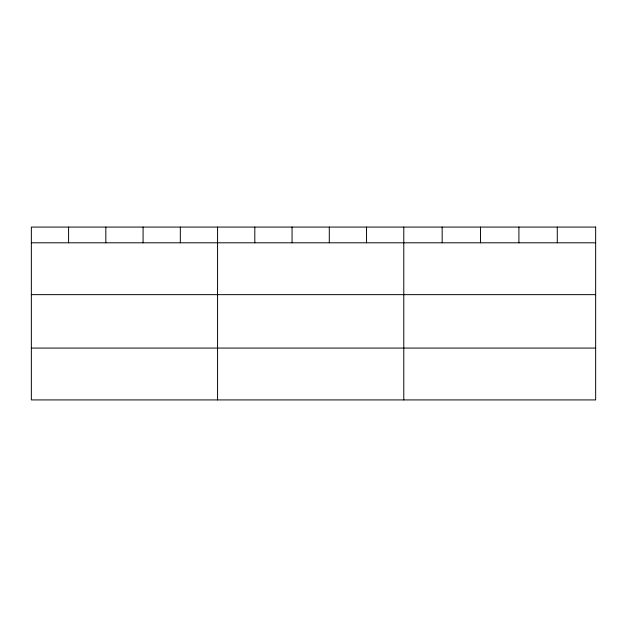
<?xml version="1.0" encoding="UTF-8"?>
<svg xmlns="http://www.w3.org/2000/svg" width="627" height="627" viewBox="0 0 627 627"><rect width="100%" height="100%" fill="white"/><g stroke="black" fill="none" stroke-linecap="round" stroke-linejoin="round"><path stroke-width="0.94" d="M31.35 242.798L595.65 242.798M31.35 294.651L595.65 294.651M31.35 348.071L595.65 348.071M557.278 227.076L557.278 242.798M518.905 227.076L518.905 242.798M480.533 227.076L480.533 242.798M442.16 227.076L442.16 242.798M403.788 227.076L403.788 399.924M366.544 227.076L366.544 242.798M329.3 227.076L329.3 242.798M292.057 227.076L292.057 242.798M254.813 227.076L254.813 242.798M217.569 227.076L217.569 399.924M180.325 227.076L180.325 242.798M143.081 227.076L143.081 242.798M105.838 227.076L105.838 242.798M68.594 227.076L68.594 242.798M595.65 227.076L31.35 227.076L31.35 399.924L595.65 399.924L595.65 227.076"/></g></svg>
